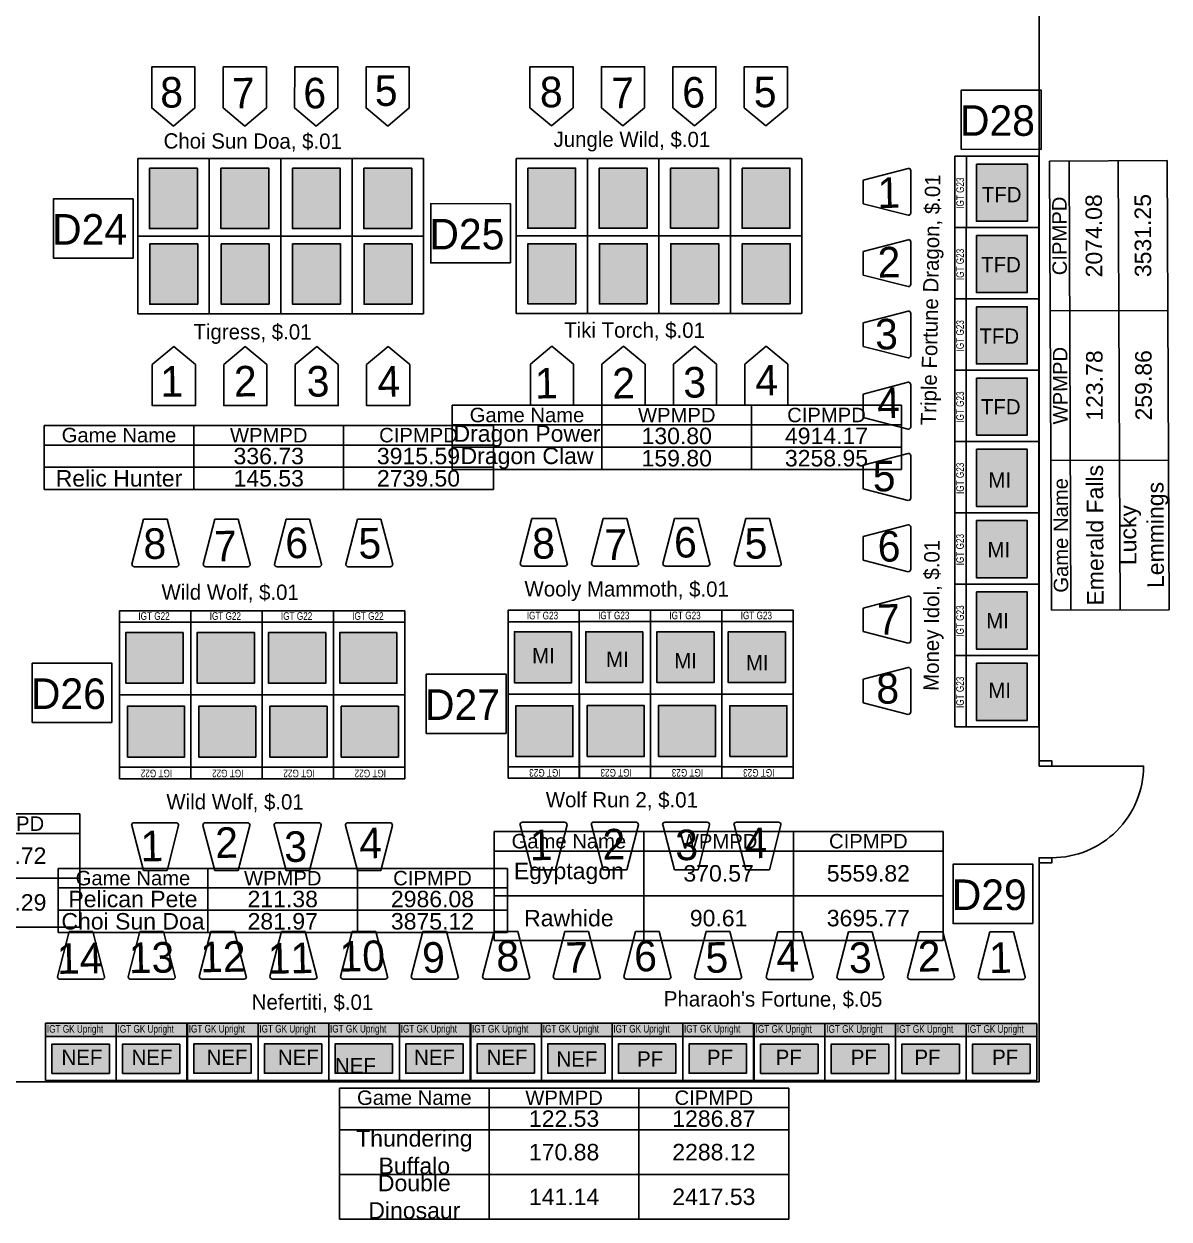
# Model space of a CAD drawing. Header units: inches. Extents: x 3213 to 10275, y -3570 to -435.
# Drawn here: x 9459.7 to 9909.5, y -3557.6 to -3088.1 of the extents above; entities that cross this region are included whole.
import ezdxf
from ezdxf.enums import TextEntityAlignment as Align

# ---------------------------------------------------------------- set-up
doc = ezdxf.new("R2010")
doc.units = ezdxf.units.IN
doc.header["$LTSCALE"] = 24
doc.header["$MEASUREMENT"] = 0
doc.linetypes.add('HIDDEN', pattern=[0.375, 0.25, -0.125])
for name, color, linetype in [('00 Bally Slots', 9, 'Continuous'), ('00 Bank', 7, 'Continuous'), ('00 IGT Slots', 7, 'Continuous'), ('00 PT Enrollment', 7, 'Continuous'), ('00 Themes', 7, 'Continuous'), ('F1  DOORS', 1, 'Continuous'), ('F1  WALL', 3, 'Continuous')]:
    doc.layers.add(name, color=color, linetype=linetype)
doc.styles.add('ARCHSTYL', font='HAND.SHX', dxfattribs={"width": 0.8})
doc.styles.add('HAND', font='Hand.shx', dxfattribs={"width": 0.8, "height": 0.5})

# ---------------------------------------------------------------- blocks, each defined once
blk = doc.blocks.new('IGT Round Top')
at = {"linetype": 'ByBlock', "lineweight": -3}
h = blk.add_hatch(color=30, dxfattribs=at)
h.set_gradient(color1=(241, 237, 14), color2=(18, 202, 42), tint=1)
h.paths.add_polyline_path([(4573.02, -1798.8), (4567.8, -1798.8), (4567.8, -1826.55), (4573.02, -1826.55)], flags=16)
h.paths.add_polyline_path([(4567.75, -1826.78), (4567.75, -1798.42), (4573.25, -1798.42), (4573.25, -1826.78)], flags=9)
h = blk.add_hatch(color=30, dxfattribs=at)
h.set_gradient(color1=(241, 237, 14), color2=(18, 202, 42), tint=1)
h.paths.add_polyline_path([(4573.02, -1798.8), (4567.8, -1798.8), (4567.8, -1826.55), (4573.02, -1826.55)], flags=16)
h.paths.add_polyline_path([(4567.75, -1826.78), (4567.75, -1798.42), (4573.25, -1798.42), (4573.25, -1826.78)], flags=9)
h = blk.add_hatch(color=0, dxfattribs=at)
h.dxf.hatch_style = 1
h.set_gradient(color1=(255, 255, 0), tint=0.32, name='CYLINDER')
h.paths.add_polyline_path([(4587.48, -1801.51), (4575.95, -1801.51), (4575.95, -1824.05), (4587.48, -1824.05)])
at = {"color": 0, "linetype": 'ByBlock', "lineweight": -3}
blk.add_lwpolyline([(4575.95, -1801.51), (4587.48, -1801.51), (4587.48, -1824.05), (4575.95, -1824.05)], close=True, dxfattribs=at)
at = {"layer": '00 IGT Slots', "color": 30}
for p, q in [((4567.8, -1798.8), (4590.3, -1798.8)), ((4590.3, -1826.55), (4590.3, -1798.8)), ((4567.8, -1826.55), (4590.3, -1826.55))]:
    blk.add_line(p, q, dxfattribs=at)
at = {"layer": '00 IGT Slots', "color": 30, "ltscale": 25}
for p, q in [((4549.51, -1803.42), (4531.8, -1808.04)), ((4550.51, -1820.86), (4550.51, -1804.36)), ((4531.8, -1817.3), (4531.8, -1808.04)), ((4549.51, -1821.86), (4531.79, -1817.3))]:
    blk.add_line(p, q, dxfattribs=at)
at = {"layer": '00 IGT Slots', "color": 30, "linetype": 'ByBlock', "lineweight": -3}
blk.add_lwpolyline([(4567.8, -1798.8), (4573.02, -1798.8), (4573.02, -1826.55), (4567.8, -1826.55)], close=True, dxfattribs=at)
at = {"layer": '00 IGT Slots', "color": 30, "ltscale": 25}
for centre, start, end in [((4549.51, -1804.36), 0, 90), ((4549.51, -1820.86), 270, 0)]:
    blk.add_arc(centre, 1, start, end, dxfattribs=at)
at = {"layer": '00 IGT Slots', "color": 7, "linetype": 'ByBlock', "lineweight": -3, "insert": (4568.5, -1826.03), "char_height": 3, "width": 27.2277, "attachment_point": 1, "rotation": 90, "style": 'HAND'}
blk.add_mtext('IGT GK Upright', dxfattribs=at)
blk = doc.blocks.new('*T402')
at = {"layer": '00 Themes', "linetype": 'ByBlock', "lineweight": -2, "transparency": 16777216}
for p, q in [((-0.74, 176.43), (45.49, 176.62)), ((0, 0), (-0.74, 176.43)), ((46.23, 0.19), (45.49, 176.62)), ((0, 0), (46.23, 0.19))]:
    blk.add_line(p, q, dxfattribs=at)
at = {"layer": '00 Themes', "color": 0, "linetype": 'ByBlock', "lineweight": -2, "transparency": 16777216}
for p, q in [((7.7, 0.03), (6.96, 176.46)), ((26.97, 0.11), (26.22, 176.54)), ((-0.5, 117.62), (45.74, 117.81)), ((-0.25, 58.81), (45.99, 59))]:
    blk.add_line(p, q, dxfattribs=at)
at = {"layer": '00 Themes', "color": 0, "lineweight": -3, "transparency": 16777216, "width": 58.689, "attachment_point": 5, "rotation": 90.2413}
for s, insert, char_height in [('{\\fArial|b0|i0|c0;CIPMPD', (3.23, 147.04), 5.6858), ('{\\fArial|b0|i0|c0;\\c255;2074.08 ', (16.72, 147.09), 6.467), ('{\\fArial|b0|i0|c0;\\c255;3531.25 ', (35.98, 147.18), 6.467), ('{\\fArial|b0|i0|c0;WPMPD', (3.48, 88.23), 5.6858), ('{\\fArial|b0|i0|c0;\\c255;123.78 ', (16.96, 88.29), 6.467), ('{\\fArial|b0|i0|c0;\\c52479;259.86 ', (36.23, 88.37), 6.467), ('{\\fArial|b0|i0|c0;Emerald Falls', (17.21, 29.48), 6.467), ('{\\fArial|b0|i0|c0;Game Name', (3.73, 29.42), 5.6858), ('{\\fArial|b0|i0|c0;Lucky Lemmings', (36.48, 29.56), 6.467)]:
    blk.add_mtext(s, dxfattribs=dict(at, insert=insert, char_height=char_height))
blk = doc.blocks.new('*T403')
at = {"layer": '00 Themes', "linetype": 'ByBlock', "lineweight": -2, "transparency": 16777216}
for p, q in [((0, 0), (176.43, 0)), ((0, 0), (0, -51.5)), ((176.43, 0), (176.43, -51.5)), ((0, -51.5), (176.43, -51.5))]:
    blk.add_line(p, q, dxfattribs=at)
at = {"layer": '00 Themes', "color": 0, "linetype": 'ByBlock', "lineweight": -2, "transparency": 16777216}
for p, q in [((58.81, 0), (58.81, -51.5)), ((117.62, 0), (117.62, -51.5)), ((0, -7.7), (176.43, -7.7)), ((0, -16.44), (176.43, -16.44)), ((0, -34.03), (176.43, -34.03))]:
    blk.add_line(p, q, dxfattribs=at)
at = {"layer": '00 Themes', "color": 0, "lineweight": -3, "transparency": 16777216, "width": 58.689, "attachment_point": 5}
for s, insert, char_height in [('{\\fArial|b0|i0|c0;Game Name', (29.4, -3.85), 5.6858), ('{\\fArial|b0|i0|c0;WPMPD', (88.21, -3.85), 5.6858), ('{\\fArial|b0|i0|c0;CIPMPD', (147.02, -3.85), 5.6858), ('{\\fArial|b0|i0|c0;\\c255;122.53 ', (88.21, -12.07), 6.467), ('{\\fArial|b0|i0|c0;\\c255;1286.87 ', (147.02, -12.07), 6.467), ('{\\fArial|b0|i0|c0;', (29.4, -12.07), 6.467), ('{\\fArial|b0|i0|c0;Thundering Buffalo', (29.4, -25.23), 6.467), ('{\\fArial|b0|i0|c0;\\c255;170.88 ', (88.21, -25.23), 6.467), ('{\\fArial|b0|i0|c0;\\c255;2288.12 ', (147.02, -25.23), 6.467), ('{\\fArial|b0|i0|c0;Double Dinosaur', (29.4, -42.76), 6.467), ('{\\fArial|b0|i0|c0;\\c255;141.14 ', (88.21, -42.76), 6.467), ('{\\fArial|b0|i0|c0;\\c255;2417.53 ', (147.02, -42.76), 6.467)]:
    blk.add_mtext(s, dxfattribs=dict(at, insert=insert, char_height=char_height))
blk = doc.blocks.new('CiniVision')
at = {"linetype": 'ByBlock', "lineweight": -3}
h = blk.add_hatch(color=0, dxfattribs=at)
h.dxf.hatch_style = 1
h.set_gradient(color1=(102, 0, 204), tint=0.32, name='CYLINDER')
h.paths.add_polyline_path([(6071.39, -1264.8), (6052.57, -1264.8), (6052.57, -1288.46), (6071.39, -1288.46)])
at = {"color": 192, "linetype": 'ByBlock', "lineweight": -3}
blk.add_lwpolyline([(6052.57, -1264.8), (6071.39, -1264.8), (6071.39, -1288.46), (6052.57, -1288.46)], close=True, dxfattribs=at)
at = {"layer": '00 Bally Slots', "color": 6, "linetype": 'ByBlock', "lineweight": -3}
for p, q in [((6076.06, -1261), (6048, -1261)), ((6048, -1261), (6048, -1291.5)), ((6068.94, -1261), (6054.94, -1261)), ((6076.06, -1291.5), (6076.06, -1261)), ((6048, -1291.5), (6076.06, -1291.5))]:
    blk.add_line(p, q, dxfattribs=at)
blk.add_lwpolyline([(6061.94, -1248.22), (6070.4, -1241.1), (6070.4, -1225), (6053.47, -1225), (6053.46, -1241.1)], close=True, dxfattribs=at)
blk = doc.blocks.new('*U413')
at = {"linetype": 'ByBlock', "lineweight": -3}
h = blk.add_hatch(color=7, dxfattribs=at)
h.set_gradient(color1=(241, 237, 14), color2=(18, 202, 42), tint=1)
h.paths.add_polyline_path([(-33.41, -26.28), (-33.41, -1.81), (-28.91, -1.81), (-28.91, -26.28)], flags=9)
h = blk.add_hatch(color=0, dxfattribs=at)
h.dxf.hatch_style = 1
h.set_gradient(color1=(255, 255, 0), tint=0.32, name='CYLINDER')
h.paths.add_polyline_path([(-4.53, -3.06), (-24.51, -3.06), (-24.51, -25.5), (-4.53, -25.5)])
at = {"color": 0, "linetype": 'ByBlock', "lineweight": -3}
blk.add_lwpolyline([(-24.51, -3.06), (-4.53, -3.06), (-4.53, -25.5), (-24.51, -25.5)], close=True, dxfattribs=at)
at = {"layer": '00 IGT Slots', "color": 30, "ltscale": 25}
for p, q in [((-33, 0), (0, 0)), ((-33, -28), (-33, 0)), ((0, -28), (0, 0)), ((-51.29, -4.75), (-69, -9.37)), ((-69, -18.63), (-69, -9.37)), ((-50.29, -22.18), (-50.29, -5.68)), ((-51.29, -23.18), (-69.01, -18.63)), ((-33, -28), (0, -28))]:
    blk.add_line(p, q, dxfattribs=at)
at = {"layer": '00 IGT Slots', "color": 30, "linetype": 'ByBlock', "lineweight": -3}
blk.add_lwpolyline([(-33, 0), (-28.48, 0), (-28.48, -28), (-33, -28)], close=True, dxfattribs=at)
at = {"layer": '00 IGT Slots', "color": 30, "ltscale": 25}
for centre, start, end in [((-51.29, -5.68), 0, 90), ((-51.29, -22.18), 270, 0)]:
    blk.add_arc(centre, 1, start, end, dxfattribs=at)
at = {"layer": '00 IGT Slots', "color": 7, "linetype": 'ByBlock', "lineweight": -3, "insert": (-32.42, -20.63), "char_height": 3, "width": 15.2138, "attachment_point": 1, "rotation": 90, "style": 'HAND'}
blk.add_mtext('IGT G22', dxfattribs=at)
blk = doc.blocks.new('*U414')
at = {"linetype": 'ByBlock', "lineweight": -3}
h = blk.add_hatch(color=7, dxfattribs=at)
h.set_gradient(color1=(241, 237, 14), color2=(18, 202, 42), tint=1)
h.paths.add_polyline_path([(-33.41, -26.28), (-33.41, -1.81), (-28.91, -1.81), (-28.91, -26.28)], flags=9)
h = blk.add_hatch(color=0, dxfattribs=at)
h.dxf.hatch_style = 1
h.set_gradient(color1=(255, 255, 0), tint=0.32, name='CYLINDER')
h.paths.add_polyline_path([(-4.53, -3.06), (-24.51, -3.06), (-24.51, -25.5), (-4.53, -25.5)])
at = {"color": 0, "linetype": 'ByBlock', "lineweight": -3}
blk.add_lwpolyline([(-24.51, -3.06), (-4.53, -3.06), (-4.53, -25.5), (-24.51, -25.5)], close=True, dxfattribs=at)
at = {"layer": '00 IGT Slots', "color": 30, "ltscale": 25}
for p, q in [((-33, 0), (0, 0)), ((-33, -28), (-33, 0)), ((0, -28), (0, 0)), ((-51.29, -4.75), (-69, -9.37)), ((-69, -18.63), (-69, -9.37)), ((-50.29, -22.18), (-50.29, -5.68)), ((-51.29, -23.18), (-69.01, -18.63)), ((-33, -28), (0, -28))]:
    blk.add_line(p, q, dxfattribs=at)
at = {"layer": '00 IGT Slots', "color": 30, "linetype": 'ByBlock', "lineweight": -3}
blk.add_lwpolyline([(-33, 0), (-28.48, 0), (-28.48, -28), (-33, -28)], close=True, dxfattribs=at)
at = {"layer": '00 IGT Slots', "color": 30, "ltscale": 25}
for centre, start, end in [((-51.29, -5.68), 0, 90), ((-51.29, -22.18), 270, 0)]:
    blk.add_arc(centre, 1, start, end, dxfattribs=at)
at = {"layer": '00 IGT Slots', "color": 7, "linetype": 'ByBlock', "lineweight": -3, "insert": (-32.42, -20.63), "char_height": 3, "width": 15.2138, "attachment_point": 1, "rotation": 90, "style": 'HAND'}
blk.add_mtext('IGT G22', dxfattribs=at)
blk = doc.blocks.new('*U415')
at = {"linetype": 'ByBlock', "lineweight": -3}
h = blk.add_hatch(color=7, dxfattribs=at)
h.set_gradient(color1=(241, 237, 14), color2=(18, 202, 42), tint=1)
h.paths.add_polyline_path([(-33.41, -26.28), (-33.41, -1.81), (-28.91, -1.81), (-28.91, -26.28)], flags=9)
h = blk.add_hatch(color=0, dxfattribs=at)
h.dxf.hatch_style = 1
h.set_gradient(color1=(255, 255, 0), tint=0.32, name='CYLINDER')
h.paths.add_polyline_path([(-4.53, -3.06), (-24.51, -3.06), (-24.51, -25.5), (-4.53, -25.5)])
at = {"color": 0, "linetype": 'ByBlock', "lineweight": -3}
blk.add_lwpolyline([(-24.51, -3.06), (-4.53, -3.06), (-4.53, -25.5), (-24.51, -25.5)], close=True, dxfattribs=at)
at = {"layer": '00 IGT Slots', "color": 30, "ltscale": 25}
for p, q in [((-33, 0), (0, 0)), ((-33, -28), (-33, 0)), ((0, -28), (0, 0)), ((-51.29, -4.75), (-69, -9.37)), ((-69, -18.63), (-69, -9.37)), ((-50.29, -22.18), (-50.29, -5.68)), ((-51.29, -23.18), (-69.01, -18.63)), ((-33, -28), (0, -28))]:
    blk.add_line(p, q, dxfattribs=at)
at = {"layer": '00 IGT Slots', "color": 30, "linetype": 'ByBlock', "lineweight": -3}
blk.add_lwpolyline([(-33, 0), (-28.48, 0), (-28.48, -28), (-33, -28)], close=True, dxfattribs=at)
at = {"layer": '00 IGT Slots', "color": 30, "ltscale": 25}
for centre, start, end in [((-51.29, -5.68), 0, 90), ((-51.29, -22.18), 270, 0)]:
    blk.add_arc(centre, 1, start, end, dxfattribs=at)
at = {"layer": '00 IGT Slots', "color": 7, "linetype": 'ByBlock', "lineweight": -3, "insert": (-32.42, -20.63), "char_height": 3, "width": 15.2138, "attachment_point": 1, "rotation": 90, "style": 'HAND'}
blk.add_mtext('IGT G22', dxfattribs=at)
blk = doc.blocks.new('*U416')
at = {"linetype": 'ByBlock', "lineweight": -3}
h = blk.add_hatch(color=7, dxfattribs=at)
h.set_gradient(color1=(241, 237, 14), color2=(18, 202, 42), tint=1)
h.paths.add_polyline_path([(-33.41, -26.28), (-33.41, -1.81), (-28.91, -1.81), (-28.91, -26.28)], flags=9)
h = blk.add_hatch(color=0, dxfattribs=at)
h.dxf.hatch_style = 1
h.set_gradient(color1=(255, 255, 0), tint=0.32, name='CYLINDER')
h.paths.add_polyline_path([(-4.53, -3.06), (-24.51, -3.06), (-24.51, -25.5), (-4.53, -25.5)])
at = {"color": 0, "linetype": 'ByBlock', "lineweight": -3}
blk.add_lwpolyline([(-24.51, -3.06), (-4.53, -3.06), (-4.53, -25.5), (-24.51, -25.5)], close=True, dxfattribs=at)
at = {"layer": '00 IGT Slots', "color": 30, "ltscale": 25}
for p, q in [((-33, 0), (0, 0)), ((-33, -28), (-33, 0)), ((0, -28), (0, 0)), ((-51.29, -4.75), (-69, -9.37)), ((-69, -18.63), (-69, -9.37)), ((-50.29, -22.18), (-50.29, -5.68)), ((-51.29, -23.18), (-69.01, -18.63)), ((-33, -28), (0, -28))]:
    blk.add_line(p, q, dxfattribs=at)
at = {"layer": '00 IGT Slots', "color": 30, "linetype": 'ByBlock', "lineweight": -3}
blk.add_lwpolyline([(-33, 0), (-28.48, 0), (-28.48, -28), (-33, -28)], close=True, dxfattribs=at)
at = {"layer": '00 IGT Slots', "color": 30, "ltscale": 25}
for centre, start, end in [((-51.29, -5.68), 0, 90), ((-51.29, -22.18), 270, 0)]:
    blk.add_arc(centre, 1, start, end, dxfattribs=at)
at = {"layer": '00 IGT Slots', "color": 7, "linetype": 'ByBlock', "lineweight": -3, "insert": (-32.42, -20.63), "char_height": 3, "width": 15.2138, "attachment_point": 1, "rotation": 90, "style": 'HAND'}
blk.add_mtext('IGT G22', dxfattribs=at)
blk = doc.blocks.new('*U417')
at = {"linetype": 'ByBlock', "lineweight": -3}
h = blk.add_hatch(color=7, dxfattribs=at)
h.set_gradient(color1=(241, 237, 14), color2=(18, 202, 42), tint=1)
h.paths.add_polyline_path([(-33.41, -26.28), (-33.41, -1.81), (-28.91, -1.81), (-28.91, -26.28)], flags=9)
h = blk.add_hatch(color=0, dxfattribs=at)
h.dxf.hatch_style = 1
h.set_gradient(color1=(255, 255, 0), tint=0.32, name='CYLINDER')
h.paths.add_polyline_path([(-4.53, -3.06), (-24.51, -3.06), (-24.51, -25.5), (-4.53, -25.5)])
at = {"color": 0, "linetype": 'ByBlock', "lineweight": -3}
blk.add_lwpolyline([(-24.51, -3.06), (-4.53, -3.06), (-4.53, -25.5), (-24.51, -25.5)], close=True, dxfattribs=at)
at = {"layer": '00 IGT Slots', "color": 30, "ltscale": 25}
for p, q in [((-33, 0), (0, 0)), ((-33, -28), (-33, 0)), ((0, -28), (0, 0)), ((-51.29, -4.75), (-69, -9.37)), ((-69, -18.63), (-69, -9.37)), ((-50.29, -22.18), (-50.29, -5.68)), ((-51.29, -23.18), (-69.01, -18.63)), ((-33, -28), (0, -28))]:
    blk.add_line(p, q, dxfattribs=at)
at = {"layer": '00 IGT Slots', "color": 30, "linetype": 'ByBlock', "lineweight": -3}
blk.add_lwpolyline([(-33, 0), (-28.48, 0), (-28.48, -28), (-33, -28)], close=True, dxfattribs=at)
at = {"layer": '00 IGT Slots', "color": 30, "ltscale": 25}
for centre, start, end in [((-51.29, -5.68), 0, 90), ((-51.29, -22.18), 270, 0)]:
    blk.add_arc(centre, 1, start, end, dxfattribs=at)
at = {"layer": '00 IGT Slots', "color": 7, "linetype": 'ByBlock', "lineweight": -3, "insert": (-32.42, -20.63), "char_height": 3, "width": 15.2138, "attachment_point": 1, "rotation": 90, "style": 'HAND'}
blk.add_mtext('IGT G22', dxfattribs=at)
blk = doc.blocks.new('*U418')
at = {"linetype": 'ByBlock', "lineweight": -3}
h = blk.add_hatch(color=7, dxfattribs=at)
h.set_gradient(color1=(241, 237, 14), color2=(18, 202, 42), tint=1)
h.paths.add_polyline_path([(-33.41, -26.28), (-33.41, -1.81), (-28.91, -1.81), (-28.91, -26.28)], flags=9)
h = blk.add_hatch(color=0, dxfattribs=at)
h.dxf.hatch_style = 1
h.set_gradient(color1=(255, 255, 0), tint=0.32, name='CYLINDER')
h.paths.add_polyline_path([(-4.53, -3.06), (-24.51, -3.06), (-24.51, -25.5), (-4.53, -25.5)])
at = {"color": 0, "linetype": 'ByBlock', "lineweight": -3}
blk.add_lwpolyline([(-24.51, -3.06), (-4.53, -3.06), (-4.53, -25.5), (-24.51, -25.5)], close=True, dxfattribs=at)
at = {"layer": '00 IGT Slots', "color": 30, "ltscale": 25}
for p, q in [((-33, 0), (0, 0)), ((-33, -28), (-33, 0)), ((0, -28), (0, 0)), ((-51.29, -4.75), (-69, -9.37)), ((-69, -18.63), (-69, -9.37)), ((-50.29, -22.18), (-50.29, -5.68)), ((-51.29, -23.18), (-69.01, -18.63)), ((-33, -28), (0, -28))]:
    blk.add_line(p, q, dxfattribs=at)
at = {"layer": '00 IGT Slots', "color": 30, "linetype": 'ByBlock', "lineweight": -3}
blk.add_lwpolyline([(-33, 0), (-28.48, 0), (-28.48, -28), (-33, -28)], close=True, dxfattribs=at)
at = {"layer": '00 IGT Slots', "color": 30, "ltscale": 25}
for centre, start, end in [((-51.29, -5.68), 0, 90), ((-51.29, -22.18), 270, 0)]:
    blk.add_arc(centre, 1, start, end, dxfattribs=at)
at = {"layer": '00 IGT Slots', "color": 7, "linetype": 'ByBlock', "lineweight": -3, "insert": (-32.42, -20.63), "char_height": 3, "width": 15.2138, "attachment_point": 1, "rotation": 90, "style": 'HAND'}
blk.add_mtext('IGT G22', dxfattribs=at)
blk = doc.blocks.new('*U419')
at = {"linetype": 'ByBlock', "lineweight": -3}
h = blk.add_hatch(color=7, dxfattribs=at)
h.set_gradient(color1=(241, 237, 14), color2=(18, 202, 42), tint=1)
h.paths.add_polyline_path([(-33.41, -26.28), (-33.41, -1.81), (-28.91, -1.81), (-28.91, -26.28)], flags=9)
h = blk.add_hatch(color=0, dxfattribs=at)
h.dxf.hatch_style = 1
h.set_gradient(color1=(255, 255, 0), tint=0.32, name='CYLINDER')
h.paths.add_polyline_path([(-4.53, -3.06), (-24.51, -3.06), (-24.51, -25.5), (-4.53, -25.5)])
at = {"color": 0, "linetype": 'ByBlock', "lineweight": -3}
blk.add_lwpolyline([(-24.51, -3.06), (-4.53, -3.06), (-4.53, -25.5), (-24.51, -25.5)], close=True, dxfattribs=at)
at = {"layer": '00 IGT Slots', "color": 30, "ltscale": 25}
for p, q in [((-33, 0), (0, 0)), ((-33, -28), (-33, 0)), ((0, -28), (0, 0)), ((-51.29, -4.75), (-69, -9.37)), ((-69, -18.63), (-69, -9.37)), ((-50.29, -22.18), (-50.29, -5.68)), ((-51.29, -23.18), (-69.01, -18.63)), ((-33, -28), (0, -28))]:
    blk.add_line(p, q, dxfattribs=at)
at = {"layer": '00 IGT Slots', "color": 30, "linetype": 'ByBlock', "lineweight": -3}
blk.add_lwpolyline([(-33, 0), (-28.48, 0), (-28.48, -28), (-33, -28)], close=True, dxfattribs=at)
at = {"layer": '00 IGT Slots', "color": 30, "ltscale": 25}
for centre, start, end in [((-51.29, -5.68), 0, 90), ((-51.29, -22.18), 270, 0)]:
    blk.add_arc(centre, 1, start, end, dxfattribs=at)
at = {"layer": '00 IGT Slots', "color": 7, "linetype": 'ByBlock', "lineweight": -3, "insert": (-32.42, -20.63), "char_height": 3, "width": 15.2138, "attachment_point": 1, "rotation": 90, "style": 'HAND'}
blk.add_mtext('IGT G22', dxfattribs=at)
blk = doc.blocks.new('*U420')
at = {"linetype": 'ByBlock', "lineweight": -3}
h = blk.add_hatch(color=7, dxfattribs=at)
h.set_gradient(color1=(241, 237, 14), color2=(18, 202, 42), tint=1)
h.paths.add_polyline_path([(-33.41, -26.28), (-33.41, -1.81), (-28.91, -1.81), (-28.91, -26.28)], flags=9)
h = blk.add_hatch(color=0, dxfattribs=at)
h.dxf.hatch_style = 1
h.set_gradient(color1=(255, 255, 0), tint=0.32, name='CYLINDER')
h.paths.add_polyline_path([(-4.53, -3.06), (-24.51, -3.06), (-24.51, -25.5), (-4.53, -25.5)])
at = {"color": 0, "linetype": 'ByBlock', "lineweight": -3}
blk.add_lwpolyline([(-24.51, -3.06), (-4.53, -3.06), (-4.53, -25.5), (-24.51, -25.5)], close=True, dxfattribs=at)
at = {"layer": '00 IGT Slots', "color": 30, "ltscale": 25}
for p, q in [((-33, 0), (0, 0)), ((-33, -28), (-33, 0)), ((0, -28), (0, 0)), ((-51.29, -4.75), (-69, -9.37)), ((-69, -18.63), (-69, -9.37)), ((-50.29, -22.18), (-50.29, -5.68)), ((-51.29, -23.18), (-69.01, -18.63)), ((-33, -28), (0, -28))]:
    blk.add_line(p, q, dxfattribs=at)
at = {"layer": '00 IGT Slots', "color": 30, "linetype": 'ByBlock', "lineweight": -3}
blk.add_lwpolyline([(-33, 0), (-28.48, 0), (-28.48, -28), (-33, -28)], close=True, dxfattribs=at)
at = {"layer": '00 IGT Slots', "color": 30, "ltscale": 25}
for centre, start, end in [((-51.29, -5.68), 0, 90), ((-51.29, -22.18), 270, 0)]:
    blk.add_arc(centre, 1, start, end, dxfattribs=at)
at = {"layer": '00 IGT Slots', "color": 7, "linetype": 'ByBlock', "lineweight": -3, "insert": (-32.42, -20.63), "char_height": 3, "width": 15.2138, "attachment_point": 1, "rotation": 90, "style": 'HAND'}
blk.add_mtext('IGT G22', dxfattribs=at)
blk = doc.blocks.new('*T421')
at = {"layer": '00 Themes', "linetype": 'ByBlock', "lineweight": -2, "transparency": 16777216}
for p, q in [((0, 0), (176.43, 0)), ((0, 0), (0, -25.19)), ((176.43, 0), (176.43, -25.19)), ((0, -25.19), (176.43, -25.19))]:
    blk.add_line(p, q, dxfattribs=at)
at = {"layer": '00 Themes', "color": 0, "linetype": 'ByBlock', "lineweight": -2, "transparency": 16777216}
for p, q in [((58.81, 0), (58.81, -25.19)), ((117.62, 0), (117.62, -25.19)), ((0, -7.7), (176.43, -7.7)), ((0, -16.44), (176.43, -16.44))]:
    blk.add_line(p, q, dxfattribs=at)
at = {"layer": '00 Themes', "color": 0, "lineweight": -3, "transparency": 16777216, "width": 58.689, "attachment_point": 5}
for s, insert, char_height in [('{\\fArial|b0|i0|c0;Game Name', (29.4, -3.85), 5.6858), ('{\\fArial|b0|i0|c0;WPMPD', (88.21, -3.85), 5.6858), ('{\\fArial|b0|i0|c0;CIPMPD', (147.02, -3.85), 5.6858), ('{\\fArial|b0|i0|c0;\\c65280;336.73 ', (88.21, -12.07), 6.467), ('{\\fArial|b0|i0|c0;\\c255;3915.59 ', (147.02, -12.07), 6.467), ('{\\fArial|b0|i0|c0;', (29.4, -12.07), 6.467), ('{\\fArial|b0|i0|c0;Relic Hunter', (29.4, -20.82), 6.467), ('{\\fArial|b0|i0|c0;\\c255;145.53 ', (88.21, -20.82), 6.467), ('{\\fArial|b0|i0|c0;\\c255;2739.50 ', (147.02, -20.82), 6.467)]:
    blk.add_mtext(s, dxfattribs=dict(at, insert=insert, char_height=char_height))
blk = doc.blocks.new('*T422')
at = {"layer": '00 Themes', "linetype": 'ByBlock', "lineweight": -2, "transparency": 16777216}
for p, q in [((0, 0), (176.43, 0)), ((0, 0), (0, -25.19)), ((176.43, 0), (176.43, -25.19)), ((0, -25.19), (176.43, -25.19))]:
    blk.add_line(p, q, dxfattribs=at)
at = {"layer": '00 Themes', "color": 0, "linetype": 'ByBlock', "lineweight": -2, "transparency": 16777216}
for p, q in [((58.81, 0), (58.81, -25.19)), ((117.62, 0), (117.62, -25.19)), ((0, -7.7), (176.43, -7.7)), ((0, -16.44), (176.43, -16.44))]:
    blk.add_line(p, q, dxfattribs=at)
at = {"layer": '00 Themes', "color": 0, "lineweight": -3, "transparency": 16777216, "width": 58.689, "attachment_point": 5}
for s, insert, char_height in [('{\\fArial|b0|i0|c0;Game Name', (29.4, -3.85), 5.6858), ('{\\fArial|b0|i0|c0;WPMPD', (88.21, -3.85), 5.6858), ('{\\fArial|b0|i0|c0;CIPMPD', (147.02, -3.85), 5.6858), ('{\\fArial|b0|i0|c0;Dragon Power', (29.4, -12.07), 6.467), ('{\\fArial|b0|i0|c0;\\c255;130.80 ', (88.21, -12.07), 6.467), ('{\\fArial|b0|i0|c0;\\c255;4914.17 ', (147.02, -12.07), 6.467), ('{\\fArial|b0|i0|c0;Dragon Claw', (29.4, -20.82), 6.467), ('{\\fArial|b0|i0|c0;\\c255;159.80 ', (88.21, -20.82), 6.467), ('{\\fArial|b0|i0|c0;\\c255;3258.95 ', (147.02, -20.82), 6.467)]:
    blk.add_mtext(s, dxfattribs=dict(at, insert=insert, char_height=char_height))
blk = doc.blocks.new('*T423')
at = {"layer": '00 Themes', "linetype": 'ByBlock', "lineweight": -2, "transparency": 16777216}
for p, q in [((0, 0), (176.43, 0)), ((0, 0), (0, -25.19)), ((176.43, 0), (176.43, -25.19)), ((0, -25.19), (176.43, -25.19))]:
    blk.add_line(p, q, dxfattribs=at)
at = {"layer": '00 Themes', "color": 0, "linetype": 'ByBlock', "lineweight": -2, "transparency": 16777216}
for p, q in [((58.81, 0), (58.81, -25.19)), ((117.62, 0), (117.62, -25.19)), ((0, -7.7), (176.43, -7.7)), ((0, -16.44), (176.43, -16.44))]:
    blk.add_line(p, q, dxfattribs=at)
at = {"layer": '00 Themes', "color": 0, "lineweight": -3, "transparency": 16777216, "width": 58.689, "attachment_point": 5}
for s, insert, char_height in [('{\\fArial|b0|i0|c0;Game Name', (29.4, -3.85), 5.6858), ('{\\fArial|b0|i0|c0;WPMPD', (88.21, -3.85), 5.6858), ('{\\fArial|b0|i0|c0;CIPMPD', (147.02, -3.85), 5.6858), ('{\\fArial|b0|i0|c0;Pelican Pete', (29.4, -12.07), 6.467), ('{\\fArial|b0|i0|c0;\\c52479;211.38 ', (88.21, -12.07), 6.467), ('{\\fArial|b0|i0|c0;\\c255;2986.08 ', (147.02, -12.07), 6.467), ('{\\fArial|b0|i0|c0;Choi Sun Doa', (29.4, -20.82), 6.467), ('{\\fArial|b0|i0|c0;\\c52479;281.97 ', (88.21, -20.82), 6.467), ('{\\fArial|b0|i0|c0;\\c255;3875.12 ', (147.02, -20.82), 6.467)]:
    blk.add_mtext(s, dxfattribs=dict(at, insert=insert, char_height=char_height))
blk = doc.blocks.new('*T424')
at = {"layer": '00 Themes', "linetype": 'ByBlock', "lineweight": -2, "transparency": 16777216}
for p, q in [((0, 0), (176.43, 0)), ((0, 0), (0, -42.86)), ((176.43, 0), (176.43, -42.86)), ((0, -42.86), (176.43, -42.86))]:
    blk.add_line(p, q, dxfattribs=at)
at = {"layer": '00 Themes', "color": 0, "linetype": 'ByBlock', "lineweight": -2, "transparency": 16777216}
for p, q in [((58.81, 0), (58.81, -42.86)), ((117.62, 0), (117.62, -42.86)), ((0, -7.7), (176.43, -7.7)), ((0, -25.28), (176.43, -25.28))]:
    blk.add_line(p, q, dxfattribs=at)
at = {"layer": '00 Themes', "color": 0, "lineweight": -3, "transparency": 16777216, "width": 58.689, "attachment_point": 5}
for s, insert, char_height in [('{\\fArial|b0|i0|c0;Game Name', (29.4, -3.85), 5.6858), ('{\\fArial|b0|i0|c0;WPMPD', (88.21, -3.85), 5.6858), ('{\\fArial|b0|i0|c0;CIPMPD', (147.02, -3.85), 5.6858), ('{\\fArial|b0|i0|c0;Egyptagon', (29.4, -16.49), 6.467), ('{\\fArial|b0|i0|c0;\\c65280;370.57 ', (88.21, -16.49), 6.467), ('{\\fArial|b0|i0|c0;\\c52479;5559.82 ', (147.02, -16.49), 6.467), ('{\\fArial|b0|i0|c0;Rawhide', (29.4, -34.07), 6.467), ('{\\fArial|b0|i0|c0;\\c255;90.61 ', (88.21, -34.07), 6.467), ('{\\fArial|b0|i0|c0;\\c255;3695.77 ', (147.02, -34.07), 6.467)]:
    blk.add_mtext(s, dxfattribs=dict(at, insert=insert, char_height=char_height))
blk = doc.blocks.new('*T427')
at = {"layer": '00 Themes', "linetype": 'ByBlock', "lineweight": -2, "transparency": 16777216}
for p, q in [((0, 0), (176.43, 0)), ((0, 0), (0, -44.44)), ((176.43, 0), (176.43, -44.44)), ((0, -44.44), (176.43, -44.44))]:
    blk.add_line(p, q, dxfattribs=at)
at = {"layer": '00 Themes', "color": 0, "linetype": 'ByBlock', "lineweight": -2, "transparency": 16777216}
for p, q in [((58.81, 0), (58.81, -44.44)), ((117.62, 0), (117.62, -44.44)), ((0, -7.7), (176.43, -7.7)), ((0, -25.17), (176.43, -25.17))]:
    blk.add_line(p, q, dxfattribs=at)
at = {"layer": '00 Themes', "color": 0, "lineweight": -3, "transparency": 16777216, "width": 58.689, "attachment_point": 5}
for s, insert, char_height in [('{\\fArial|b0|i0|c0;Game Name', (29.4, -3.85), 5.6858), ('{\\fArial|b0|i0|c0;WPMPD', (88.21, -3.85), 5.6858), ('{\\fArial|b0|i0|c0;CIPMPD', (147.02, -3.85), 5.6858), ('{\\fArial|b0|i0|c0;Sirens', (29.4, -16.44), 6.467), ('{\\fArial|b0|i0|c0;\\c52479;208.19 ', (88.21, -16.44), 6.467), ('{\\fArial|b0|i0|c0;\\c255;3953.72 ', (147.02, -16.44), 6.467), ('{\\fArial|b0|i0|c0;Red Rooster', (29.4, -34.81), 6.467), ('{\\fArial|b0|i0|c0;\\c255;189.56 ', (88.21, -34.81), 6.467), ('{\\fArial|b0|i0|c0;\\c255;4359.29 ', (147.02, -34.81), 6.467)]:
    blk.add_mtext(s, dxfattribs=dict(at, insert=insert, char_height=char_height))
blk = doc.blocks.new('IGT G23')
at = {"linetype": 'ByBlock', "lineweight": -3}
h = blk.add_hatch(color=7, dxfattribs=at)
h.set_gradient(color1=(241, 237, 14), color2=(18, 202, 42), tint=1)
h.paths.add_polyline_path([(-33.41, -26.28), (-33.41, -1.81), (-28.91, -1.81), (-28.91, -26.28)], flags=9)
h = blk.add_hatch(color=0, dxfattribs=at)
h.dxf.hatch_style = 1
h.set_gradient(color1=(255, 63, 0), tint=0.32, name='CYLINDER')
h.paths.add_polyline_path([(-4.53, -3.06), (-24.51, -3.06), (-24.51, -25.5), (-4.53, -25.5)])
at = {"color": 0, "linetype": 'ByBlock', "lineweight": -3}
blk.add_lwpolyline([(-24.51, -3.06), (-4.53, -3.06), (-4.53, -25.5), (-24.51, -25.5)], close=True, dxfattribs=at)
at = {"layer": '00 IGT Slots', "color": 30, "ltscale": 25}
for p, q in [((-33, 0), (0, 0)), ((-33, -28), (-33, 0)), ((0, -28), (0, 0)), ((-51.29, -4.75), (-69, -9.37)), ((-69, -18.63), (-69, -9.37)), ((-50.29, -22.18), (-50.29, -5.68)), ((-51.29, -23.18), (-69.01, -18.63)), ((-33, -28), (0, -28))]:
    blk.add_line(p, q, dxfattribs=at)
at = {"layer": '00 IGT Slots', "color": 30, "linetype": 'ByBlock', "lineweight": -3}
blk.add_lwpolyline([(-33, 0), (-28.48, 0), (-28.48, -28), (-33, -28)], close=True, dxfattribs=at)
at = {"layer": '00 IGT Slots', "color": 30, "ltscale": 25}
for centre, start, end in [((-51.29, -5.68), 0, 90), ((-51.29, -22.18), 270, 0)]:
    blk.add_arc(centre, 1, start, end, dxfattribs=at)
at = {"layer": '00 IGT Slots', "color": 7, "linetype": 'ByBlock', "lineweight": -3, "insert": (-32.42, -20.63), "char_height": 3, "width": 15.2138, "attachment_point": 1, "rotation": 90, "style": 'HAND'}
blk.add_mtext('IGT G23', dxfattribs=at)

msp = doc.modelspace()

# ---------------------------------------------------------------- linework, layer by layer
at = {"color": 0, "linetype": 'ByBlock', "lineweight": -3}
msp.add_line((9765.27, -3171.12), (9765.27, -3171.4), dxfattribs=at)
at = {"layer": '00 Bank'}
for points in [[(9859.21, -3137.37), (9827.89, -3137.36), (9827.9, -3114.08), (9859.21, -3114.09)], [(9502.65, -3180.12), (9471.33, -3180.1), (9471.34, -3156.82), (9502.65, -3156.84)], [(9650.82, -3182), (9619.51, -3181.98), (9619.52, -3158.7), (9650.82, -3158.72)], [(9494.32, -3362.5), (9463.01, -3362.48), (9463.02, -3339.2), (9494.32, -3339.22)], [(9649.1, -3366.79), (9617.78, -3366.77), (9617.79, -3343.49), (9649.1, -3343.51)], [(9856, -3441.48), (9824.68, -3441.46), (9824.69, -3418.18), (9856, -3418.2)]]:
    msp.add_lwpolyline(points, close=True, dxfattribs=at)
at = {"layer": 'F1  DOORS'}
for points in [[(9858.48, -3379.61), (9858.48, -3377.61), (9863.48, -3377.61), (9863.48, -3379.61)], [(9858.48, -3417.61), (9858.48, -3415.61), (9863.48, -3415.61), (9863.48, -3417.61)]]:
    msp.add_lwpolyline(points, close=True, dxfattribs=at)
msp.add_lwpolyline([(9863.48, -3379.61), (9899.48, -3379.61, -0.414214), (9863.48, -3415.61, 0)], format="xyb", dxfattribs=at)
at = {"layer": 'F1  WALL'}
for points in [[(9858.48, -2999.61), (9858.48, -3379.61)], [(9858.48, -3415.61), (9858.48, -3503.61)], [(9858.48, -3503.61), (9456.48, -3503.61)]]:
    msp.add_lwpolyline(points, dxfattribs=at)

# ---------------------------------------------------------------- block references
for name, p in [('*T402', (9863.28, -3318.42)), ('*T422', (9627.94, -3237.9)), ('*T421', (9467.69, -3245.8)), ('*T427', (9305.23, -3398.41)), ('*T424', (9644.38, -3405.3)), ('*T423', (9473.19, -3419.8)), ('*T403', (9583.69, -3506.06))]:
    msp.add_blockref(name, p)
at = {"layer": '00 Bally Slots', "color": 6, "linetype": 'ByBlock', "lineweight": -3}
for p in [(3456.5, -1880), (3484.56, -1880), (3512.62, -1880), (3540.68, -1880), (3605.03, -1879.9), (3633.09, -1879.9), (3661.15, -1879.9), (3689.21, -1879.9)]:
    msp.add_blockref('CiniVision', p, dxfattribs=at)
at = {"layer": '00 Bally Slots', "color": 6, "linetype": 'ByBlock', "lineweight": -3, "rotation": 180}
for p in [(15580.56, -4463), (15608.62, -4463), (15636.68, -4463), (15664.74, -4463), (15729.09, -4462.9), (15757.15, -4462.9), (15785.21, -4462.9), (15813.27, -4462.9)]:
    msp.add_blockref('CiniVision', p, dxfattribs=at)
at = {"layer": '00 IGT Slots', "color": 7, "linetype": 'ByBlock', "lineweight": -3}
for name, p, rotation in [('*U417', (9525.33, -3351.6), 270), ('*U414', (9553.33, -3351.6), 270), ('*U415', (9581.33, -3351.6), 270), ('*U420', (9609.33, -3351.6), 270), ('*U416', (9497.33, -3351.6), 89.99999999999997), ('*U418', (9525.33, -3351.6), 89.99999999999999), ('*U413', (9553.33, -3351.6), 89.99999999999997), ('*U419', (9581.33, -3351.6), 89.99999999999997)]:
    msp.add_blockref(name, p, dxfattribs=dict(at, rotation=rotation))
at = {"layer": '00 IGT Slots', "rotation": 270}
for p in [(11294.81, 1087.16), (11322.56, 1087.16), (11350.5, 1087.22), (11378.25, 1087.22), (11406, 1087.22), (11433.75, 1087.22), (11461.78, 1087.22), (11489.53, 1087.22), (11517.28, 1087.22), (11545.03, 1087.22), (11573.15, 1087.13), (11600.9, 1087.13), (11628.65, 1087.13), (11656.4, 1087.13)]:
    msp.add_blockref('IGT Round Top', p, dxfattribs=at)
at = {"layer": '00 Themes', "color": 10, "lineweight": -3, "transparency": 33554661}
for p in [(9858.37, -3140.1), (9858.36, -3168.1), (9858.33, -3196.12), (9858.33, -3224.12), (9858.34, -3252.11), (9858.33, -3280.11), (9858.34, -3308.16), (9858.33, -3336.16)]:
    msp.add_blockref('IGT G23', p, dxfattribs=at)
for p, rotation in [((9677.88, -3351.39), 270), ((9705.88, -3351.34), 270), ((9733.88, -3351.35), 270), ((9761.88, -3351.35), 270), ((9649.89, -3351.37), 89.99999999999999), ((9677.88, -3351.34), 89.99999999999999), ((9705.88, -3351.35), 89.99999999999999), ((9733.9, -3351.38), 89.99999999999999)]:
    msp.add_blockref('IGT G23', p, dxfattribs=dict(at, rotation=rotation))

# ---------------------------------------------------------------- texts
at = {"layer": '00 Bank'}
for s, p in [('D28', (9827.39, -3132.05)), ('D24', (9470.82, -3174.8)), ('D25', (9619, -3176.67)), ('D26', (9462.5, -3357.17)), ('D27', (9617.27, -3361.47)), ('D29', (9824.17, -3436.15))]:
    msp.add_text(s, height=12, rotation=359.9752, dxfattribs=at).set_placement(p)
at = {"layer": '00 PT Enrollment', "style": 'ARCHSTYL'}
for s, p in [('8', (9517.84, -3120.96)), ('7', (9546.05, -3121.29)), ('6', (9574.05, -3121.26)), ('5', (9602.11, -3120.31)), ('8', (9666.94, -3120.84)), ('7', (9695.03, -3121.18)), ('6', (9722.87, -3120.97)), ('5', (9750.96, -3120.81)), ('1', (9799.54, -3160.36)), ('2', (9799.61, -3187.67)), ('3', (9798.62, -3215.94)), ('1', (9517.91, -3234.52)), ('2', (9546.81, -3234.43)), ('3', (9575.35, -3234.48)), ('4', (9603.16, -3234.52)), ('1', (9665.04, -3235.2)), ('2', (9695.37, -3235.2)), ('3', (9723.26, -3234.87)), ('4', (9751.55, -3234.05)), ('4', (9799.41, -3242.87)), ('5', (9797.68, -3271.69)), ('8', (9511.26, -3298.23)), ('6', (9566.97, -3297.94)), ('5', (9595.69, -3298.08)), ('8', (9663.93, -3298.13)), ('6', (9719.65, -3297.69)), ('5', (9747.36, -3298.13)), ('7', (9538.97, -3299.21)), ('7', (9692.31, -3298.6)), ('6', (9799.63, -3299.29)), ('7', (9799.38, -3328.03)), ('8', (9799.08, -3355.08)), ('2', (9539.46, -3415.66)), ('1', (9510.1, -3417.01)), ('3', (9566.56, -3417.23)), ('4', (9595.98, -3415.82)), ('1', (9663, -3416.57)), ('2', (9691.56, -3416.28)), ('3', (9720.13, -3416.57)), ('4', (9747.32, -3415.81)), ('14', (9481.74, -3461.11)), ('13', (9509.98, -3460.83)), ('12', (9538, -3460.48)), ('11', (9564.55, -3461.05)), ('10', (9592.71, -3460.21)), ('9', (9620.72, -3460.77)), ('8', (9649.84, -3460.2)), ('7', (9676.95, -3460.77)), ('6', (9703.99, -3460.21)), ('5', (9732, -3460.77)), ('4', (9759.85, -3460.37)), ('3', (9788.33, -3460.85)), ('2', (9815.37, -3460.3)), ('1', (9843.37, -3460.86))]:
    msp.add_text(s, height=12, rotation=1, dxfattribs=at).set_placement(p, align=Align.CENTER)
at = {"layer": '00 Themes', "linetype": 'HIDDEN'}
for s, rotation, p in [('Choi Sun Doa, $.01', 359.8982, (9514.6, -3137.05)), ('Jungle Wild, $.01', 359.8982, (9667.75, -3136.37)), ('Triple Fortune Dragon, $.01', 88.9947, (9817.96, -3245.8)), ('Tigress, $.01', 359.8982, (9526.33, -3211.99)), ('Tiki Torch, $.01', 359.8982, (9671.93, -3211.33)), ('Money Idol, $.01', 89.693, (9819.05, -3350.08)), ('Wild Wolf, $.01', 359.8982, (9513.76, -3314.25)), ('Wooly Mammoth, $.01', 359.8982, (9656.35, -3312.97)), ('Wolf Run 2, $.01', 359.8982, (9664.7, -3395.78)), ('Wild Wolf, $.01', 359.8982, (9515.69, -3396.59)), ('Nefertiti, $.01', 359.8982, (9549.22, -3475.29)), ("Pharaoh's Fortune, $.05", 359.8982, (9711.06, -3474.02))]:
    msp.add_text(s, height=6, rotation=rotation, dxfattribs=at).set_placement(p)
for s, p in [('TFD', (9835.95, -3158.14)), ('TFD', (9835.69, -3185.64)), ('TFD', (9835.02, -3213.73)), ('TFD', (9835.59, -3241.49)), ('MI', (9838.55, -3270.28)), ('MI', (9838.19, -3297.57)), ('MI', (9837.67, -3325.55)), ('MI', (9659.35, -3339.2)), ('MI', (9688.4, -3340.69)), ('MI', (9715.17, -3341.25)), ('MI', (9743.3, -3342.04)), ('MI', (9838.52, -3352.83)), ('NEF', (9474.5, -3497)), ('NEF', (9502, -3497)), ('NEF', (9531.5, -3497)), ('NEF', (9559.5, -3497)), ('NEF', (9613, -3497)), ('NEF', (9641.5, -3497)), ('NEF', (9668.91, -3497.69)), ('PF', (9700.57, -3497.63)), ('PF', (9728, -3497)), ('PF', (9755, -3497)), ('PF', (9784.5, -3497)), ('PF', (9809.5, -3497)), ('PF', (9840, -3497)), ('NEF', (9581.95, -3500.27))]:
    msp.add_text(s, height=6, dxfattribs=at).set_placement(p)

doc.saveas('drawing.dxf')
